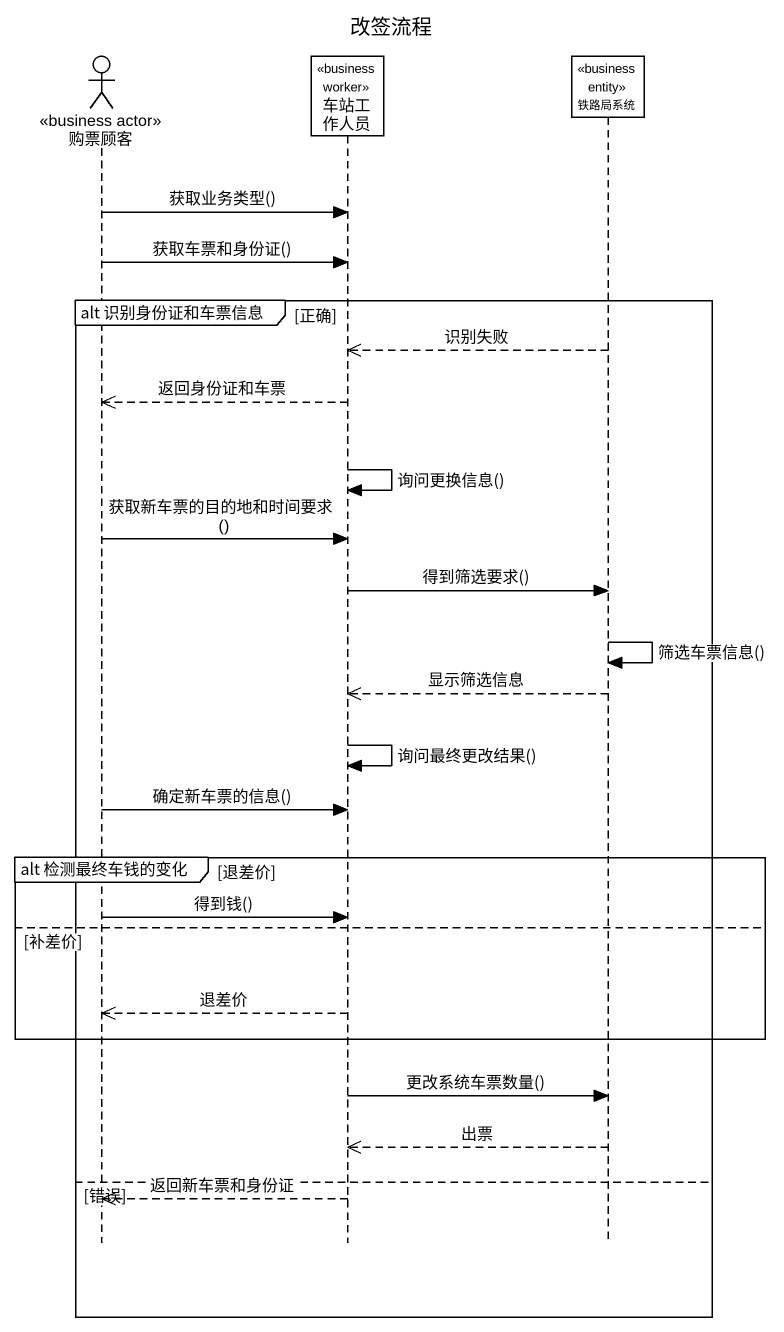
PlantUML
@startuml
title 改签流程
hide footbox
actor 购票顾客 <<business actor>>
participant 车站工作人员 <<business worker>>
participant 铁路局系统 <<business entity>>

购票顾客 -> 车站工作人员 : 获取业务类型()
购票顾客 -> 车站工作人员 : 获取车票和身份证()
group alt 识别身份证和车票信息 [正确]
  铁路局系统 -->> 车站工作人员 : 识别失败
  车站工作人员 -->> 购票顾客 : 返回身份证和车票
  车站工作人员 -> 车站工作人员 : 询问更换信息()
  购票顾客 -> 车站工作人员 : 获取新车票的目的地和时间要求()
  车站工作人员 -> 铁路局系统 : 得到筛选要求()
  铁路局系统 -> 铁路局系统 : 筛选车票信息()
  铁路局系统 -->> 车站工作人员 : 显示筛选信息
  车站工作人员 -> 车站工作人员 : 询问最终更改结果()
  购票顾客 -> 车站工作人员 : 确定新车票的信息()
  group alt 检测最终车钱的变化 [退差价]
    购票顾客 -> 车站工作人员 : 得到钱()
  else 补差价
    车站工作人员 -->> 购票顾客 : 退差价
  end
  车站工作人员 -> 铁路局系统 : 更改系统车票数量()
  铁路局系统 -->> 车站工作人员 : 出票
else 错误
  车站工作人员 -->> 购票顾客 : 返回新车票和身份证
end
@enduml
